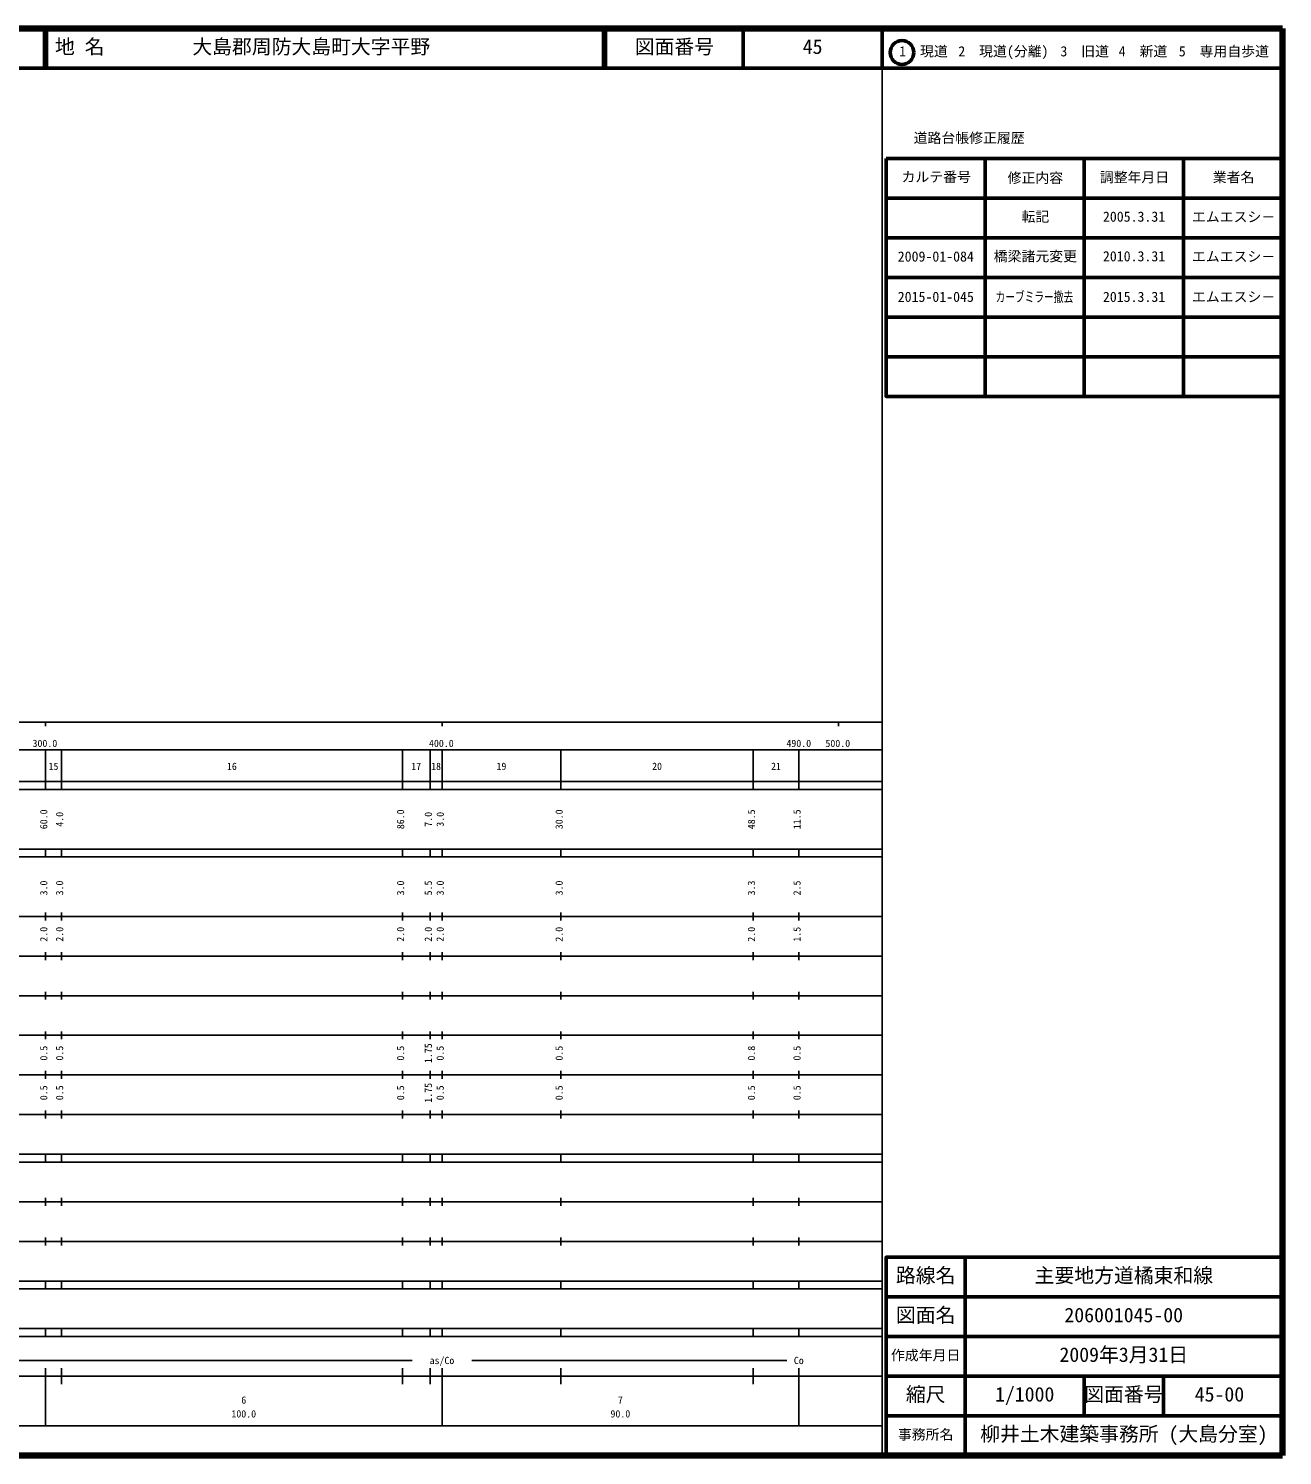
# Model space of a CAD drawing. Units: millimetres on the paper. Extents: x 40 to 680, y 20 to 380.
# Drawn here: x 363.7 to 680, y 20 to 380 of the extents above; entities that cross this region are included whole.
import ezdxf
from ezdxf.enums import TextEntityAlignment as Align

# ---------------------------------------------------------------- set-up
doc = ezdxf.new("R2010")
doc.units = ezdxf.units.MM
for name, color, linetype, lineweight in [('M-TTL', 2, 'Continuous', 140), ('M-TTL-BAND', 7, 'Continuous', 25), ('M-TTL-FRAM', 2, 'Continuous', 50), ('M-TTL-LINE', 7, 'Continuous', 50)]:
    doc.layers.add(name, color=color, linetype=linetype, lineweight=lineweight)
doc.layers.add('M-TTL-TXT', color=7, linetype='Continuous')
doc.styles.add('ＭＳ ゴシック', font='')
doc.styles.get('ＭＳ ゴシック').set_extended_font_data('MS Gothic')

msp = doc.modelspace()

# ---------------------------------------------------------------- linework, layer by layer
at = {"layer": 'M-TTL'}
for p, q in [((680, 380), (40, 380)), ((680, 20), (680, 380)), ((40, 20), (680, 20))]:
    msp.add_line(p, q, dxfattribs=at)
at = {"layer": 'M-TTL-BAND'}
for p, q in [((579, 20), (579, 370)), ((40, 205), (579, 205)), ((368, 205), (368, 204)), ((468, 205), (468, 204)), ((568, 205), (568, 204)), ((68, 198), (579, 198)), ((368, 188), (368, 198)), ((372, 188), (372, 198)), ((458, 188), (458, 198)), ((465, 188), (465, 198)), ((468, 188), (468, 198)), ((498, 188), (498, 198)), ((546.5, 188), (546.5, 198)), ((558, 188), (558, 198)), ((40, 190), (579, 190)), ((40, 188), (579, 188)), ((40, 173), (579, 173)), ((368, 171), (368, 173)), ((372, 171), (372, 173)), ((458, 171), (458, 173)), ((465, 171), (465, 173)), ((468, 171), (468, 173)), ((498, 171), (498, 173)), ((546.5, 171), (546.5, 173)), ((558, 171), (558, 173)), ((40, 171), (579, 171)), ((40, 156), (579, 156)), ((368, 155), (368, 157)), ((372, 155), (372, 157)), ((458, 155), (458, 157)), ((465, 155), (465, 157)), ((468, 155), (468, 157)), ((498, 155), (498, 157)), ((546.5, 155), (546.5, 157)), ((558, 155), (558, 157)), ((46, 146), (579, 146)), ((368, 145), (368, 147)), ((372, 145), (372, 147)), ((458, 145), (458, 147)), ((465, 145), (465, 147)), ((468, 145), (468, 147)), ((498, 145), (498, 147)), ((546.5, 145), (546.5, 147)), ((558, 145), (558, 147)), ((368, 135), (368, 137)), ((372, 135), (372, 137)), ((458, 135), (458, 137)), ((465, 135), (465, 137)), ((468, 135), (468, 137)), ((498, 135), (498, 137)), ((546.5, 135), (546.5, 137)), ((558, 135), (558, 137)), ((52, 136), (579, 136)), ((46, 126), (579, 126)), ((368, 125), (368, 127)), ((372, 125), (372, 127)), ((458, 125), (458, 127)), ((465, 125), (465, 127)), ((468, 125), (468, 127)), ((498, 125), (498, 127)), ((546.5, 125), (546.5, 127)), ((558, 125), (558, 127)), ((52, 116), (579, 116)), ((368, 115), (368, 117)), ((372, 115), (372, 117)), ((458, 115), (458, 117)), ((465, 115), (465, 117)), ((468, 115), (468, 117)), ((498, 115), (498, 117)), ((546.5, 115), (546.5, 117)), ((558, 115), (558, 117)), ((46, 106), (579, 106)), ((368, 105), (368, 107)), ((372, 105), (372, 107)), ((458, 105), (458, 107)), ((465, 105), (465, 107)), ((468, 105), (468, 107)), ((498, 105), (498, 107)), ((546.5, 105), (546.5, 107)), ((558, 105), (558, 107)), ((40, 96), (579, 96)), ((40, 94), (579, 94)), ((368, 94), (368, 96)), ((372, 94), (372, 96)), ((458, 94), (458, 96)), ((465, 94), (465, 96)), ((468, 94), (468, 96)), ((498, 94), (498, 96)), ((546.5, 94), (546.5, 96)), ((558, 94), (558, 96)), ((49, 84), (579, 84)), ((368, 83), (368, 85)), ((372, 83), (372, 85)), ((458, 83), (458, 85)), ((465, 83), (465, 85)), ((468, 83), (468, 85)), ((498, 83), (498, 85)), ((546.5, 83), (546.5, 85)), ((558, 83), (558, 85)), ((40, 74), (579, 74)), ((368, 73), (368, 75)), ((372, 73), (372, 75)), ((458, 73), (458, 75)), ((465, 73), (465, 75)), ((468, 73), (468, 75)), ((498, 73), (498, 75)), ((546.5, 73), (546.5, 75)), ((558, 73), (558, 75)), ((40, 64), (579, 64)), ((40, 62), (579, 62)), ((368, 62), (368, 64)), ((372, 62), (372, 64)), ((458, 62), (458, 64)), ((465, 62), (465, 64)), ((468, 62), (468, 64)), ((498, 62), (498, 64)), ((546.5, 62), (546.5, 64)), ((558, 62), (558, 64)), ((40, 52), (579, 52)), ((368, 50), (368, 52)), ((372, 50), (372, 52)), ((458, 50), (458, 52)), ((465, 50), (465, 52)), ((468, 50), (468, 52)), ((498, 50), (498, 52)), ((546.5, 50), (546.5, 52)), ((558, 50), (558, 52)), ((40, 50), (579, 50)), ((71, 44), (460.5, 44)), ((475.5, 44), (555, 44)), ((40, 40), (579, 40)), ((368, 27.5), (368, 42)), ((372, 38), (372, 42)), ((458, 38), (458, 42)), ((465, 38), (465, 42)), ((468, 27.5), (468, 42)), ((498, 38), (498, 42)), ((546.5, 38), (546.5, 42)), ((558, 27.5), (558, 42)), ((68, 27.5), (579, 27.5))]:
    msp.add_line(p, q, dxfattribs=at)
at = {"layer": 'M-TTL-FRAM'}
msp.add_line((580, 347.197), (680, 347.197), dxfattribs=at)
for points in [[(580, 347.197), (580, 287.197), (680, 287.197)], [(680, 70), (580, 70), (580, 20)]]:
    msp.add_lwpolyline(points, dxfattribs=at)
at = {"layer": 'M-TTL-LINE'}
for p, q in [((367.75, 380), (367.75, 370)), ((368.25, 380), (368.25, 370)), ((508.747, 380), (508.747, 370)), ((509.247, 380), (509.247, 370)), ((543.997, 380), (543.997, 370)), ((579, 380), (579, 370)), ((40, 370), (680, 370)), ((605, 347.197), (605, 287.197)), ((630, 347.197), (630, 287.197)), ((655, 347.197), (655, 287.197)), ((580, 337.197), (680, 337.197)), ((580, 327.197), (680, 327.197)), ((580, 317.197), (680, 317.197)), ((580, 307.197), (680, 307.197)), ((580, 297.197), (680, 297.197)), ((600, 70), (600, 20)), ((680, 60), (580, 60)), ((680, 50), (580, 50)), ((680, 40), (580, 40)), ((630, 40), (630, 30)), ((650, 40), (650, 30)), ((680, 30), (580, 30))]:
    msp.add_line(p, q, dxfattribs=at)
msp.add_circle((584.031, 373.958), 3, dxfattribs=at)

# ---------------------------------------------------------------- texts
at = {"layer": 'M-TTL-BAND', "style": 'ＭＳ ゴシック'}
for s, p in [('300.0', (364.719, 198.195)), ('400.0', (464.719, 198.195)), ('490.0', (554.875, 198.195)), ('500.0', (564.719, 198.195)), ('15', (368.75, 192.405)), ('16', (413.75, 192.405)), ('17', (460.25, 192.405)), ('18', (465.25, 192.405)), ('19', (481.75, 192.405)), ('20', (521, 192.405)), ('21', (551, 192.405)), ('as/Co', (464.875, 42.5)), ('Co', (556.75, 42.5)), ('6', (417.375, 32.523)), ('7', (512.375, 32.523)), ('100.0', (414.875, 29.033)), ('90.0', (510.5, 29.033))]:
    msp.add_text(s, height=1.833, dxfattribs=at).set_placement(p, align=Align.BOTTOM_LEFT)
for s, p in [('60.0', (369, 178)), ('4.0', (373, 178.625)), ('86.0', (459, 178)), ('7.0', (466, 178.625)), ('3.0', (469, 178.625)), ('30.0', (499, 178)), ('48.5', (547.5, 178)), ('11.5', (559, 178)), ('3.0', (369, 161.299)), ('3.0', (373, 161.299)), ('3.0', (459, 161.299)), ('5.5', (466, 161.299)), ('3.0', (469, 161.299)), ('3.0', (499, 161.299)), ('3.3', (547.5, 161.299)), ('2.5', (559, 161.299)), ('2.0', (369, 149.625)), ('2.0', (373, 149.625)), ('2.0', (459, 149.625)), ('2.0', (466, 149.625)), ('2.0', (469, 149.625)), ('2.0', (499, 149.625)), ('2.0', (547.5, 149.625)), ('1.5', (559, 149.625)), ('0.5', (369, 119.625)), ('0.5', (373, 119.625)), ('0.5', (459, 119.625)), ('1.75', (466, 119)), ('0.5', (469, 119.625)), ('0.5', (499, 119.625)), ('0.8', (547.5, 119.625)), ('0.5', (559, 119.625)), ('0.5', (369, 109.625)), ('0.5', (373, 109.625)), ('0.5', (459, 109.625)), ('1.75', (466, 109)), ('0.5', (469, 109.625)), ('0.5', (499, 109.625)), ('0.5', (547.5, 109.625)), ('0.5', (559, 109.625))]:
    msp.add_text(s, height=1.833, rotation=90, dxfattribs=at).set_placement(p, align=Align.BOTTOM_LEFT)
at = {"layer": 'M-TTL-TXT', "style": 'ＭＳ ゴシック'}
for s, height, p in [('地 名', 3.666, (370.38, 372.5)), ('大島郡周防大島町大字平野', 3.666, (405.024, 372.5)), ('図面番号', 3.666, (516.622, 372.5)), ('45', 3.666, (558.997, 372.5)), ('1\u3000現道', 2.566, (583.323, 372.208)), ('2\u3000現道(分離)', 2.566, (598.244, 372.208)), ('3\u3000旧道', 2.566, (623.996, 372.208)), ('4\u3000新道', 2.566, (638.699, 372.208)), ('5\u3000専用自歩道', 2.566, (653.853, 372.208)), ('道路台帳修正履歴', 2.566, (586.968, 350.363)), ('カルテ番号', 2.566, (583.925, 340.527)), ('修正内容', 2.566, (610.675, 340.273)), ('調整年月日', 2.566, (633.925, 340.447)), ('業者名', 2.566, (662.425, 340.447)), ('転記', 2.566, (614.175, 330.495)), ('2005.3.31', 2.566, (634.712, 330.495)), ('エムエスシ－', 2.566, (657.175, 330.439)), ('橋梁諸元変更', 2.566, (607.175, 320.495)), ('2009-01-084', 2.566, (582.962, 320.439)), ('2010.3.31', 2.566, (634.712, 320.495)), ('エムエスシ－', 2.566, (657.175, 320.439)), ('2015-01-045', 2.566, (582.962, 310.262)), ('2015.3.31', 2.566, (634.712, 310.262)), ('エムエスシ－', 2.566, (657.175, 310.262)), ('路線名', 3.666, (582.5, 62.5)), ('路線名', 3.666, (582.5, 62.5)), ('主要地方道橘東和線', 3.666, (617.5, 62.5)), ('図面名', 3.666, (582.5, 52.5)), ('図面名', 3.666, (582.5, 52.5)), ('206001045-00', 3.666, (625, 52.5)), ('作成年月日', 2.566, (581.25, 43.25)), ('作成年月日', 2.566, (581.25, 43.25)), ('2009年3月31日', 3.666, (623.75, 42.5)), ('縮尺', 3.666, (585, 32.5)), ('縮尺', 3.666, (585, 32.5)), ('1/1000', 3.666, (607.5, 32.5)), ('図面番号', 3.666, (630, 32.5)), ('図面番号', 3.666, (630, 32.5)), ('45-00', 3.666, (657.875, 32.5)), ('事務所名', 2.566, (583, 23.25)), ('事務所名', 2.566, (583, 23.25)), ('柳井土木建築事務所 (大島分室)', 3.666, (603.75, 22.5))]:
    msp.add_text(s, height=height, dxfattribs=at).set_placement(p, align=Align.BOTTOM_LEFT)
at = {"layer": 'M-TTL-TXT', "style": 'ＭＳ ゴシック', "width": 0.7}
msp.add_text('カーブミラー撤去', height=2.566, dxfattribs=at).set_placement((607.625, 310.262), align=Align.BOTTOM_LEFT)

doc.saveas('drawing.dxf')
